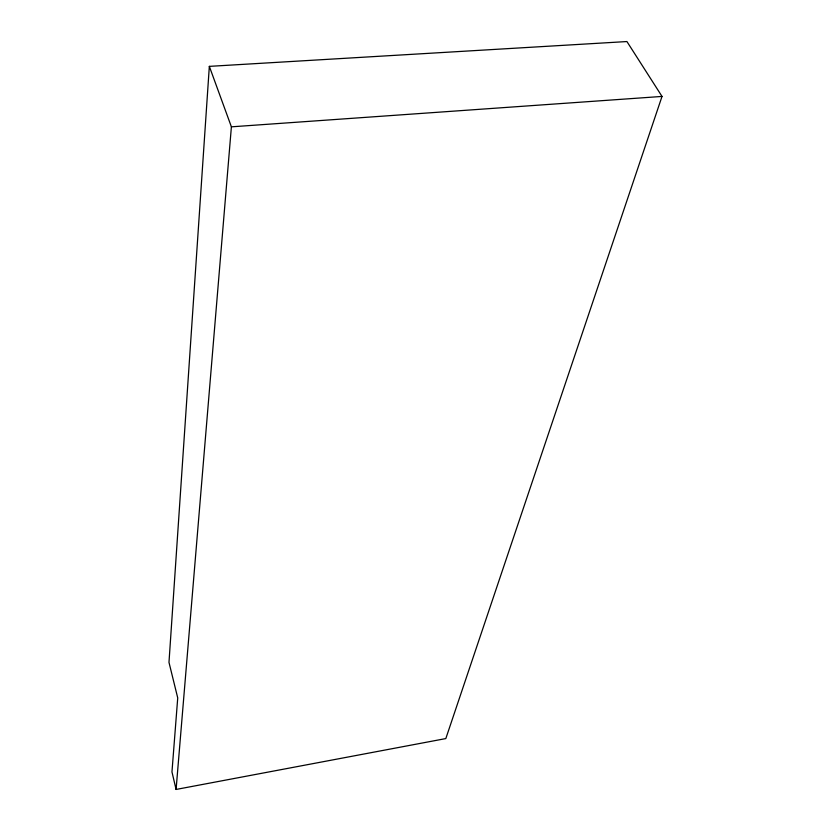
<?xml version="1.0" encoding="UTF-8"?>
<svg xmlns="http://www.w3.org/2000/svg" width="831" height="831" viewBox="0 0 831 831"><rect width="100%" height="100%" fill="white"/><g stroke="black" fill="none" stroke-linecap="round" stroke-linejoin="round"><path stroke-width="1.25" d="M209.339 66.366L168.984 662.38L177.73 697.905L171.965 771.926L176.089 789.45L445.821 738.572L662.016 96.427L626.927 41.55L209.339 66.366L231.392 126.831L176.089 789.45M231.392 126.831L662.016 96.427"/></g></svg>
